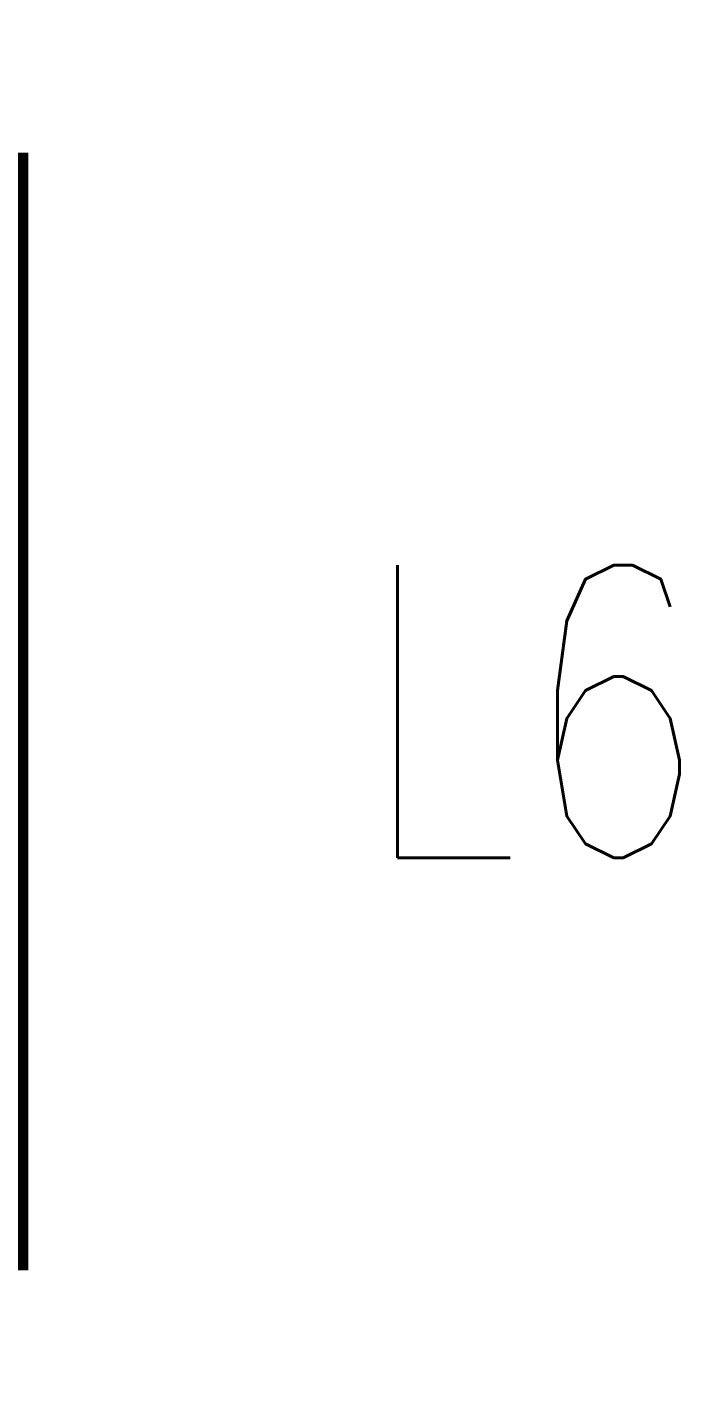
# Model space of a CAD drawing. Extents: x -3908 to 11948, y -2965 to 7442.
# Drawn here: x 3178.4 to 3264.2, y 1675 to 1855 of the extents above; entities that cross this region are included whole.
import ezdxf
from ezdxf.enums import TextEntityAlignment as Align

# ---------------------------------------------------------------- set-up
doc = ezdxf.new("R2010")
doc.units = 0
doc.header["$MEASUREMENT"] = 0
doc.layers.get('0').update_dxf_attribs({"linetype": 'CONTINUOUS'})
for name, color, linetype in [('PADS_TOP', 9, 'CONTINUOUS'), ('PART_NAME_01', 7, 'CONTINUOUS'), ('PART_TOP_2DLINE_00', 7, 'CONTINUOUS')]:
    doc.layers.add(name, color=color, linetype=linetype)
doc.styles.add('W5', font='simplex', dxfattribs={"width": 0.75})

# ---------------------------------------------------------------- blocks, each defined once
blk = doc.blocks.new('SMOOTH_7')
at = {"const_width": 3.5}
blk.add_lwpolyline([(-1.75, 0, 1), (1.75, 0, 1)], format="xyb", close=True, dxfattribs=at)
blk = doc.blocks.new('PART_BODY_TOP_363')
at = {"layer": 'PART_TOP_2DLINE_00', "const_width": 7}
blk.add_lwpolyline([(-70, -85), (70, -85), (70, 85), (-70, 85)], close=True, dxfattribs=at)
at = {"layer": 'PART_TOP_2DLINE_00'}
for p in [(-70, 85), (70, 85), (-70, -85), (70, -85)]:
    blk.add_blockref('SMOOTH_7', p, dxfattribs=at)
blk = doc.blocks.new('PAD_74')
at = {"const_width": 60}
blk.add_lwpolyline([(-60, 0), (60, 0)], dxfattribs=at)
blk = doc.blocks.new('STK_TOP_122')
at = {"layer": 'PADS_TOP'}
blk.add_blockref('PAD_74', (0, 0), dxfattribs=at)
blk = doc.blocks.new('SYM_TOP_89')
for name, p in [('PART_BODY_TOP_363', (0, 0)), ('STK_TOP_122', (0, 45)), ('STK_TOP_122', (0, -45))]:
    blk.add_blockref(name, p)
blk = doc.blocks.new('PART_TOP_367')
blk.add_blockref('SYM_TOP_89', (0, 0))
at = {"layer": 'PART_NAME_01', "style": 'W5', "width": 0.75}
blk.add_text('L6', height=38.5, rotation=270, dxfattribs=at).set_placement((0, -155), align=Align.MIDDLE_CENTER)

msp = doc.modelspace()

# ---------------------------------------------------------------- block references
at = {"rotation": 90}
msp.add_blockref('PART_TOP_367', (3090, 1765), dxfattribs=at)

doc.saveas('drawing.dxf')
